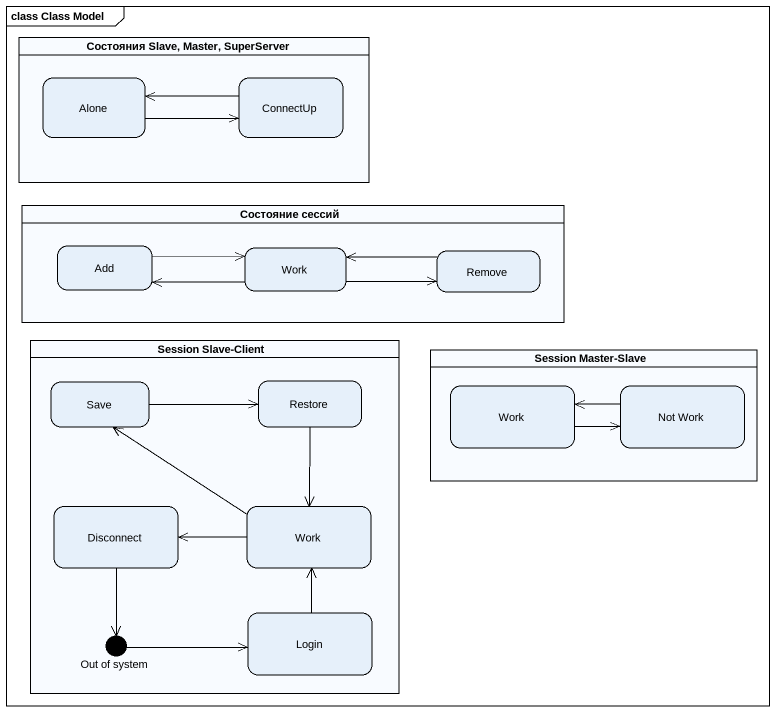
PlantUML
@startuml
mainframe class Class Model
hide empty description
state "Состояния Slave, Master, SuperServer" as Состояния_Slave_Master <<partition>> {
  state Alone
  state ConnectUp
}
state "Состояние сессий" as Состояние_сессий <<partition>> {
  state Add
  state Work
  state "Remove" as Remove_
}
state "Session Slave-Client" as Session_Slave_Client <<partition>> {
  state Save
  state "Restore" as Restore_
  state Disconnect
  state "Work" as Work_3
  state "Out of system" as Out_of_system <<start>>
  state Login
}
state "Session Master-Slave" as Session_Master_Slave <<partition>> {
  state "Work" as Work_2
  state "Not Work" as Not_Work
}
Alone -right-> ConnectUp
ConnectUp -left-> Alone
Add -right-> Work
Work -left-> Add
Work -right-> Remove_
Remove_ -left-> Work
Save -right-> Restore_
Restore_ --> Work_3
Work_2 -right-> Not_Work
Not_Work -left-> Work_2
Disconnect --> Out_of_system
Work_3 -up-> Save
Work_3 -left-> Disconnect
Out_of_system -right-> Login
Login -up-> Work_3
@enduml
